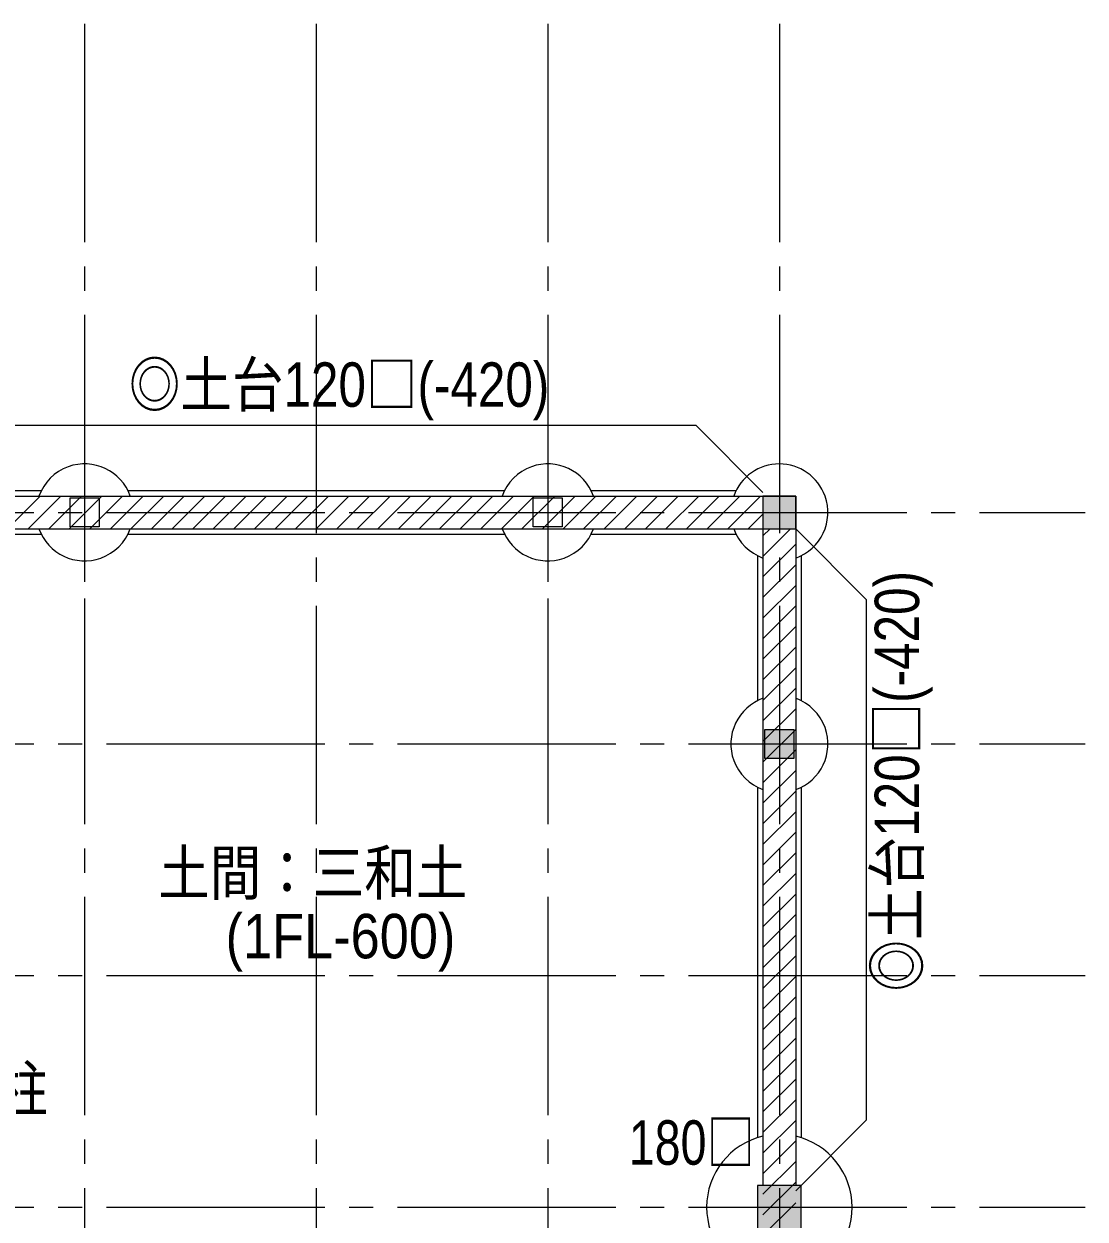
# Model space of a CAD drawing. Units: millimetres at full size, sheet at 1:100; details may follow other scales. Extents: x -20206 to -461, y -13906 to 13689.
# Drawn here: x -9347 to -4971, y 8760 to 13689 of the extents above; entities that cross this region are included whole.
import ezdxf
from ezdxf.enums import TextEntityAlignment as Align

# ---------------------------------------------------------------- set-up
doc = ezdxf.new("R2010")
doc.units = ezdxf.units.MM
doc.header["$LTSCALE"] = 100
doc.linetypes.add('CHAIN2', pattern=[12, 9, -1, 1, -1])
doc.linetypes.add('DASHED1', pattern=[1.8, 1.2, -0.6])
for name, color, linetype, lineweight in [('1-0_通り心', 253, 'CHAIN2', 9), ('1-1_構造・躯体', 7, 'Continuous', 18), ('1-4_見え掛り', 5, 'Continuous', 15), ('1-5_建具枠', 4, 'DASHED1', 9), ('1-B_予備', 4, 'Continuous', 9), ('1-C_ハッチ', 253, 'Continuous', 9), ('1-E_文字', 3, 'Continuous', 9)]:
    doc.layers.add(name, color=color, linetype=linetype, lineweight=lineweight)
doc.styles.add('ＭＳ Ｐゴシック', font='')
doc.styles.get('ＭＳ Ｐゴシック').set_extended_font_data('MS PGothic')

msp = doc.modelspace()

# ---------------------------------------------------------------- linework, layer by layer
at = {"layer": '1-0_通り心'}
for p, q in [((-9096.7, 13688.6), (-9096.7, 1520)), ((-8141.7, 13688.6), (-8141.7, 1520)), ((-7186.7, 13688.6), (-7186.7, 1520)), ((-6231.7, 13688.6), (-6231.7, 1520)), ((-9096.7, 12318.7), (-9096.7, 11102)), ((-7186.7, 12318.7), (-7186.7, 11102)), ((-19806.3, 11674.5), (-4970.9, 11674.5)), ((-19806.3, 10719.5), (-4970.9, 10719.5)), ((-19806.3, 9764.5), (-4970.9, 9764.5)), ((-19806.3, 8809.5), (-4970.9, 8809.5))]:
    msp.add_line(p, q, dxfattribs=at)
at = {"layer": '1-1_構造・躯体'}
for points in [[(-9036.7, 11614.5), (-9156.7, 11614.5), (-9156.7, 11734.5), (-9036.7, 11734.5)], [(-7126.7, 11614.5), (-7246.7, 11614.5), (-7246.7, 11734.5), (-7126.7, 11734.5)], [(-6299.2, 11607), (-6164.2, 11607), (-6164.2, 11742), (-6299.2, 11742)], [(-6171.7, 10659.5), (-6291.7, 10659.5), (-6291.7, 10779.5), (-6171.7, 10779.5)], [(-6321.7, 8719.5), (-6141.7, 8719.5), (-6141.7, 8899.5), (-6321.7, 8899.5)]]:
    msp.add_lwpolyline(points, close=True, dxfattribs=at)
at = {"layer": '1-4_見え掛り'}
for p, q in [((-17631.7, 11742), (-6164.2, 11742)), ((-6164.2, 11742), (-6164.2, 8899.5)), ((-17631.7, 11607), (-6299.2, 11607)), ((-6299.2, 11607), (-6299.2, 8899.5))]:
    msp.add_line(p, q, dxfattribs=at)
at = {"layer": '1-5_建具枠', "linetype": 'Continuous'}
for p, q in [((-9873.1, 11764.5), (-9275.3, 11764.5)), ((-8918.1, 11764.5), (-7365.3, 11764.5)), ((-7008.1, 11764.5), (-6410.3, 11764.5)), ((-9873.1, 11584.5), (-9275.3, 11584.5)), ((-8918.1, 11584.5), (-7361.6, 11584.5)), ((-7008.1, 11584.5), (-6410.3, 11584.5)), ((-6321.7, 11495.9), (-6321.7, 10898.2)), ((-6141.7, 11495.9), (-6141.7, 10898.2)), ((-6321.7, 10540.9), (-6321.7, 9095.7)), ((-6141.7, 10540.9), (-6141.7, 9095.7))]:
    msp.add_line(p, q, dxfattribs=at)
for centre, radius, start, end in [((-9096.7, 11674.5), 200, 109.7246, 160.2754), ((-9096.7, 11674.5), 200, 19.7246, 109.7246), ((-7186.7, 11674.5), 200, 109.7246, 160.2754), ((-7186.7, 11674.5), 200, 19.7246, 109.7246), ((-6231.7, 11674.5), 200, 19.7246, 160.2754), ((-6231.7, 11674.5), 200, 289.7246, 19.7246), ((-9096.7, 11674.5), 200, 199.7246, 289.7246), ((-9096.7, 11674.5), 200, 289.7246, 340.2754), ((-7186.7, 11674.5), 200, 199.7246, 289.7246), ((-7186.7, 11674.5), 200, 289.7246, 340.2754), ((-6231.7, 11674.5), 200, 199.7246, 250.2754), ((-6231.7, 10719.5), 200, 109.7246, 199.7246), ((-6231.7, 10719.5), 200, 19.7246, 70.2754), ((-6231.7, 10719.5), 200, 289.7246, 19.7246), ((-6231.7, 10719.5), 200, 199.7246, 250.2754), ((-6231.7, 8809.5), 300, 103.0029, 256.9971), ((-6231.7, 8809.5), 300, 283.0029, 76.9971)]:
    msp.add_arc(centre, radius, start, end, dxfattribs=at)
at = {"layer": '1-B_予備'}
for p, q in [((-9706.7, 12034.5), (-6576.8, 12034.5)), ((-6299.2, 11757), (-6576.8, 12034.5)), ((-6164.2, 11607), (-5871.7, 11314.5)), ((-5871.7, 9169.5), (-5871.7, 11314.5)), ((-6164.2, 8877), (-5871.7, 9169.5))]:
    msp.add_line(p, q, dxfattribs=at)
at = {"layer": '1-B_予備', "color": 8}
for points in [[(-6299.2, 11742), (-6299.2, 11607), (-6164.2, 11742), (-6164.2, 11607)], [(-6291.7, 10779.5), (-6291.7, 10659.5), (-6171.7, 10779.5), (-6171.7, 10659.5)], [(-6321.7, 8899.5), (-6321.7, 8719.5), (-6141.7, 8899.5), (-6141.7, 8719.5)]]:
    msp.add_solid(points, dxfattribs=at)
at = {"layer": '1-C_ハッチ'}
for p, q in [((-9414.6, 11607), (-9279.6, 11742)), ((-9329.7, 11607), (-9194.7, 11742)), ((-9244.9, 11607), (-9109.9, 11742)), ((-9160, 11607), (-9025, 11742)), ((-9075.2, 11607), (-8940.2, 11742)), ((-8990.3, 11607), (-8855.3, 11742)), ((-8905.4, 11607), (-8770.4, 11742)), ((-8820.6, 11607), (-8685.6, 11742)), ((-8735.7, 11607), (-8600.7, 11742)), ((-8650.9, 11607), (-8515.9, 11742)), ((-8566, 11607), (-8431, 11742)), ((-8481.2, 11607), (-8346.2, 11742)), ((-8396.3, 11607), (-8261.3, 11742)), ((-8311.5, 11607), (-8176.5, 11742)), ((-8226.6, 11607), (-8091.6, 11742)), ((-8141.8, 11607), (-8006.8, 11742)), ((-8056.9, 11607), (-7921.9, 11742)), ((-7972.1, 11607), (-7837.1, 11742)), ((-7887.2, 11607), (-7752.2, 11742)), ((-7802.4, 11607), (-7667.4, 11742)), ((-7717.5, 11607), (-7582.5, 11742)), ((-7632.7, 11607), (-7497.7, 11742)), ((-7547.8, 11607), (-7412.8, 11742)), ((-7462.9, 11607), (-7327.9, 11742)), ((-7378.1, 11607), (-7243.1, 11742)), ((-7293.2, 11607), (-7158.2, 11742)), ((-7208.4, 11607), (-7073.4, 11742)), ((-7123.5, 11607), (-6988.5, 11742)), ((-7038.7, 11607), (-6903.7, 11742)), ((-6953.8, 11607), (-6818.8, 11742)), ((-6869, 11607), (-6734, 11742)), ((-6784.1, 11607), (-6649.1, 11742)), ((-6699.3, 11607), (-6564.3, 11742)), ((-6614.4, 11607), (-6479.4, 11742)), ((-6529.6, 11607), (-6394.6, 11742)), ((-6444.7, 11607), (-6309.7, 11742)), ((-6359.9, 11607), (-6299.2, 11667.7)), ((-6299.2, 11493.1), (-6185.3, 11607)), ((-6299.2, 11577.9), (-6270.1, 11607)), ((-6299.2, 11408.2), (-6164.2, 11543.2)), ((-6299.2, 11323.4), (-6164.2, 11458.4)), ((-6299.2, 11238.5), (-6164.2, 11373.5)), ((-6299.2, 11153.7), (-6164.2, 11288.7)), ((-6299.2, 11068.8), (-6164.2, 11203.8)), ((-6299.2, 10984), (-6164.2, 11119)), ((-6299.2, 10899.1), (-6164.2, 11034.1)), ((-6299.2, 10814.3), (-6164.2, 10949.3)), ((-6299.2, 10729.4), (-6164.2, 10864.4)), ((-6299.2, 10644.6), (-6164.2, 10779.6)), ((-6299.2, 10559.7), (-6164.2, 10694.7)), ((-6299.2, 10474.9), (-6164.2, 10609.9)), ((-6299.2, 10390), (-6164.2, 10525)), ((-6299.2, 10305.2), (-6164.2, 10440.2)), ((-6299.2, 10220.3), (-6164.2, 10355.3)), ((-6299.2, 10135.4), (-6164.2, 10270.4)), ((-6299.2, 10050.6), (-6164.2, 10185.6)), ((-6299.2, 9965.7), (-6164.2, 10100.7)), ((-6299.2, 9880.9), (-6164.2, 10015.9)), ((-6299.2, 9796), (-6164.2, 9931)), ((-6299.2, 9711.2), (-6164.2, 9846.2)), ((-6299.2, 9626.3), (-6164.2, 9761.3)), ((-6299.2, 9541.5), (-6164.2, 9676.5)), ((-6299.2, 9456.6), (-6164.2, 9591.6)), ((-6299.2, 9371.8), (-6164.2, 9506.8)), ((-6299.2, 9286.9), (-6164.2, 9421.9)), ((-6299.2, 9202.1), (-6164.2, 9337.1)), ((-6299.2, 9117.2), (-6164.2, 9252.2)), ((-6299.2, 9032.4), (-6164.2, 9167.4)), ((-6299.2, 8947.5), (-6164.2, 9082.5)), ((-6299.2, 8862.7), (-6164.2, 8997.7)), ((-6299.2, 8777.8), (-6164.2, 8912.8)), ((-6299.2, 8692.9), (-6164.2, 8827.9))]:
    msp.add_line(p, q, dxfattribs=at)

# ---------------------------------------------------------------- texts
at = {"layer": '1-E_文字', "style": 'ＭＳ Ｐゴシック'}
for s, width, p in [('◎土台120□(-420)', 0.85, (-8914.2, 12054.7)), ('土間：三和土', 0.85, (-8793.2, 10042)), ('(1FL-600)', 0.9, (-8515.3, 9780.7)), ('大黒柱', 0.85, (-9886.7, 9150.9)), ('180□', 0.8, (-6852.4, 8929.5))]:
    msp.add_text(s, height=183.3, dxfattribs=dict(at, width=width)).set_placement(p, align=Align.BOTTOM_LEFT)
at = {"layer": '1-E_文字', "style": 'ＭＳ Ｐゴシック', "width": 0.85}
msp.add_text('◎土台120□(-420)', height=183.3, rotation=90, dxfattribs=at).set_placement((-5600.3, 9699), align=Align.BOTTOM_LEFT)

doc.saveas('drawing.dxf')
